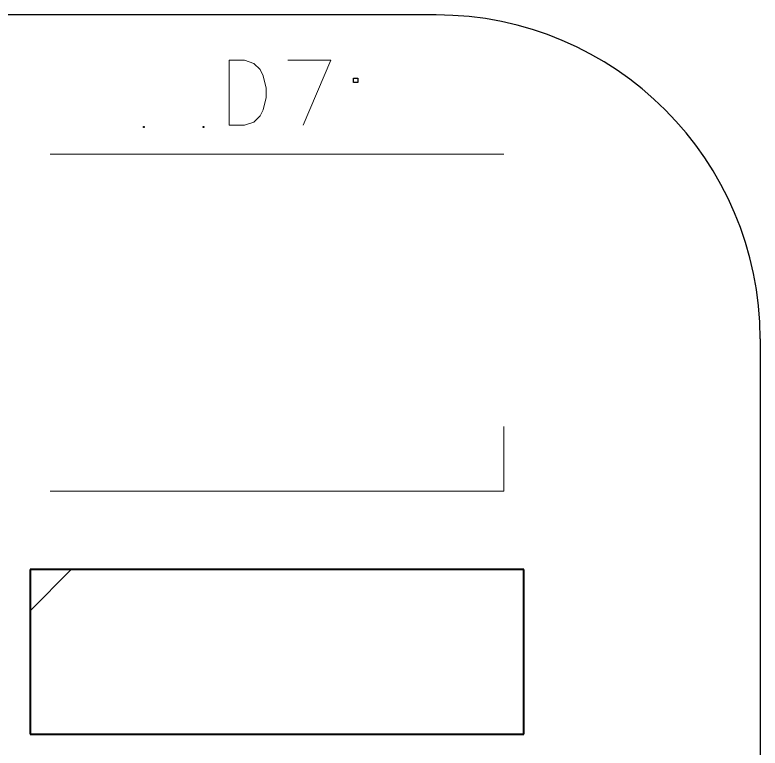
# Model space of a CAD drawing. Header units: millimetres. Extents: x -139 to 75, y -28 to 93.
# Drawn here: x -98.86 to -87.35, y 63.42 to 74.73 of the extents above; entities that cross this region are included whole.
import ezdxf

# ---------------------------------------------------------------- set-up
doc = ezdxf.new("R2010")
doc.units = ezdxf.units.MM
doc.header["$MEASUREMENT"] = 0
doc.header["$XCLIPFRAME"] = 0
doc.layers.add('Layer 1', color=7, linetype='Continuous')
picture_1 = doc.add_image_def('image234.jpg', size_in_pixel=(41, 72))
picture_2 = doc.add_image_def('image235.jpg', size_in_pixel=(47, 72))
picture_3 = doc.add_image_def('image245.jpg', size_in_pixel=(360, 360))

msp = doc.modelspace()

# ---------------------------------------------------------------- linework, layer by layer
at = {"layer": 'Layer 1', "color": 52, "lineweight": 30}
for points in [[(-92.3544, 74.7349), (-92.3544, 74.7349), (-132.3542, 74.7349), (-132.3542, 74.7349)], [(-87.3557, 69.7362), (-87.3557, 69.7362), (-87.3557, 19.7364), (-87.3557, 19.7364)]]:
    msp.add_open_spline(points, degree=3, dxfattribs=at)
for points in [[(-92.3544, 74.7349), (-92.3544, 74.7349), (-92.3544, 74.7349), (-92.3544, 74.7349), (-92.3544, 74.7349), (-92.3544, 74.7349), (-92.3544, 74.7349), (-92.3544, 74.7349)], [(-87.3544, 69.7348), (-87.3544, 69.7348), (-87.3544, 69.7348), (-87.3544, 69.7348), (-87.3544, 69.7348), (-87.3544, 72.4958), (-89.5934, 74.7348), (-92.3544, 74.7348)], [(-87.3557, 69.7362), (-87.3557, 69.7362), (-87.3557, 69.7362), (-87.3557, 69.7362), (-87.3557, 69.7362), (-87.3557, 69.7362), (-87.3557, 69.7362), (-87.3557, 69.7362)], [(-87.3544, 69.7348), (-87.3544, 69.7348), (-87.3544, 69.7348), (-87.3544, 69.7348), (-87.3544, 69.7348), (-87.3544, 69.7348), (-87.3544, 69.7348), (-87.3544, 69.7348)]]:
    msp.add_open_spline(points, degree=3, knots=[0, 0, 0, 0, 0.3333333, 0.3333333, 0.3333333, 0.3333333, 1, 1, 1, 1], dxfattribs=at)
at = {"layer": 'Layer 1', "color": 52, "lineweight": 15}
for points, knots in [([(-95.5497, 73.0331), (-95.5497, 73.0331), (-95.5497, 74.0339), (-95.5497, 74.0339), (-95.5497, 74.0339), (-95.5497, 74.0339), (-95.311, 74.0339), (-95.311, 74.0339), (-95.311, 74.0339), (-95.311, 74.0339), (-95.1687, 73.9856), (-95.1687, 73.9856), (-95.1687, 73.9856), (-95.1687, 73.9856), (-95.0722, 73.8917), (-95.0722, 73.8917), (-95.0722, 73.8917), (-95.0722, 73.8917), (-95.0239, 73.7951), (-95.0239, 73.7951), (-95.0239, 73.7951), (-95.0239, 73.7951), (-94.9782, 73.6046), (-94.9782, 73.6046), (-94.9782, 73.6046), (-94.9782, 73.6046), (-94.9782, 73.4624), (-94.9782, 73.4624), (-94.9782, 73.4624), (-94.9782, 73.4624), (-95.0239, 73.2719), (-95.0239, 73.2719), (-95.0239, 73.2719), (-95.0239, 73.2719), (-95.0722, 73.1754), (-95.0722, 73.1754), (-95.0722, 73.1754), (-95.0722, 73.1754), (-95.1687, 73.0814), (-95.1687, 73.0814), (-95.1687, 73.0814), (-95.1687, 73.0814), (-95.311, 73.0331), (-95.311, 73.0331), (-95.311, 73.0331), (-95.311, 73.0331), (-95.5497, 73.0331), (-95.5497, 73.0331)], [0, 0, 0, 0, 0.0769231, 0.0769231, 0.0769231, 0.0769231, 0.1538462, 0.1538462, 0.1538462, 0.1538462, 0.2307692, 0.2307692, 0.2307692, 0.2307692, 0.3076923, 0.3076923, 0.3076923, 0.3076923, 0.3846154, 0.3846154, 0.3846154, 0.3846154, 0.4615385, 0.4615385, 0.4615385, 0.4615385, 0.5384615, 0.5384615, 0.5384615, 0.5384615, 0.6153846, 0.6153846, 0.6153846, 0.6153846, 0.6923077, 0.6923077, 0.6923077, 0.6923077, 0.7692308, 0.7692308, 0.7692308, 0.7692308, 0.8461538, 0.8461538, 0.8461538, 0.8461538, 1, 1, 1, 1]), ([(-94.6429, 74.0339), (-94.6429, 74.0339), (-93.9775, 74.0339), (-93.9775, 74.0339), (-93.9775, 74.0339), (-93.9775, 74.0339), (-94.4067, 73.0331), (-94.4067, 73.0331)], [0, 0, 0, 0, 0.3333333, 0.3333333, 0.3333333, 0.3333333, 1, 1, 1, 1]), ([(-94.6429, 74.0339), (-94.6429, 74.0339), (-94.6429, 74.0339), (-94.6429, 74.0339), (-94.6429, 74.0339), (-94.6429, 74.0339), (-94.6429, 74.0339), (-94.6429, 74.0339)], [0, 0, 0, 0, 0.3333333, 0.3333333, 0.3333333, 0.3333333, 1, 1, 1, 1])]:
    msp.add_open_spline(points, degree=3, knots=knots, dxfattribs=at)
at = {"layer": 'Layer 1', "color": 136, "lineweight": 13}
for points in [[(-98.3107, 72.5861), (-98.3107, 72.5861), (-91.3105, 72.5861), (-91.3105, 72.5861)], [(-91.3105, 67.3867), (-91.3105, 67.3867), (-91.3105, 68.3849), (-91.3105, 68.3849)], [(-98.3107, 67.3867), (-98.3107, 67.3867), (-91.3105, 67.3867), (-91.3105, 67.3867)]]:
    msp.add_open_spline(points, degree=3, dxfattribs=at)
for points in [[(-98.3107, 72.5861), (-98.3107, 72.5861), (-98.3107, 72.5861), (-98.3107, 72.5861), (-98.3107, 72.5861), (-98.3107, 72.5861), (-98.3107, 72.5861), (-98.3107, 72.5861)], [(-98.3107, 67.3867), (-98.3107, 67.3867), (-98.3107, 67.3867), (-98.3107, 67.3867), (-98.3107, 67.3867), (-98.3107, 67.3867), (-98.3107, 67.3867), (-98.3107, 67.3867)], [(-91.3105, 67.3867), (-91.3105, 67.3867), (-91.3105, 67.3867), (-91.3105, 67.3867), (-91.3105, 67.3867), (-91.3105, 67.3867), (-91.3105, 67.3867), (-91.3105, 67.3867)]]:
    msp.add_open_spline(points, degree=3, knots=[0, 0, 0, 0, 0.3333333, 0.3333333, 0.3333333, 0.3333333, 1, 1, 1, 1], dxfattribs=at)
at = {"layer": 'Layer 1', "color": 136, "lineweight": 40}
for points in [[(-98.6206, 66.1751), (-98.6206, 66.1751), (-98.6206, 63.6351), (-98.6206, 63.6351)], [(-91.0006, 66.1751), (-91.0006, 66.1751), (-98.6206, 66.1751), (-98.6206, 66.1751)], [(-91.0006, 63.6351), (-91.0006, 63.6351), (-91.0006, 66.1751), (-91.0006, 66.1751)], [(-98.6206, 63.6351), (-98.6206, 63.6351), (-91.0006, 63.6351), (-91.0006, 63.6351)]]:
    msp.add_open_spline(points, degree=3, dxfattribs=at)
for points in [[(-98.6206, 66.1751), (-98.6206, 66.1751), (-98.6206, 66.1751), (-98.6206, 66.1751), (-98.6206, 66.1751), (-98.6206, 66.1751), (-98.6206, 66.1751), (-98.6206, 66.1751)], [(-91.0006, 66.1751), (-91.0006, 66.1751), (-91.0006, 66.1751), (-91.0006, 66.1751), (-91.0006, 66.1751), (-91.0006, 66.1751), (-91.0006, 66.1751), (-91.0006, 66.1751)], [(-98.6206, 63.6351), (-98.6206, 63.6351), (-98.6206, 63.6351), (-98.6206, 63.6351), (-98.6206, 63.6351), (-98.6206, 63.6351), (-98.6206, 63.6351), (-98.6206, 63.6351)], [(-91.0006, 63.6351), (-91.0006, 63.6351), (-91.0006, 63.6351), (-91.0006, 63.6351), (-91.0006, 63.6351), (-91.0006, 63.6351), (-91.0006, 63.6351), (-91.0006, 63.6351)]]:
    msp.add_open_spline(points, degree=3, knots=[0, 0, 0, 0, 0.3333333, 0.3333333, 0.3333333, 0.3333333, 1, 1, 1, 1], dxfattribs=at)
at = {"layer": 'Layer 1', "color": 136, "lineweight": 30}
msp.add_open_spline([(-98.6206, 65.5401), (-98.6206, 65.5401), (-97.9856, 66.1751), (-97.9856, 66.1751)], degree=3, dxfattribs=at)
msp.add_open_spline([(-98.6206, 65.5401), (-98.6206, 65.5401), (-98.6206, 65.5401), (-98.6206, 65.5401), (-98.6206, 65.5401), (-98.6206, 65.5401), (-98.6206, 65.5401), (-98.6206, 65.5401)], degree=3, knots=[0, 0, 0, 0, 0.3333333, 0.3333333, 0.3333333, 0.3333333, 1, 1, 1, 1], dxfattribs=at)

# ---------------------------------------------------------------- pictures from other files: only their frames are drawn
at = {"layer": 'Layer 1', "color": 52}
image = msp.add_image(picture_3, insert=(-92.3544, 69.7348), size_in_units=(5, 5), dxfattribs=at)
image.set_boundary_path([(-92.354, 69.735), (-87.354, 74.735)])
image.dxf.flags = 3
image = msp.add_image(picture_1, insert=(-95.5497, 73.0331), size_in_units=(0.5694, 1), dxfattribs=at)
image.set_boundary_path([(-95.55, 73.033), (-94.978, 74.034)])
image.dxf.flags = 3
image = msp.add_image(picture_2, insert=(-94.6429, 73.0331), size_in_units=(0.6528, 1), dxfattribs=at)
image.set_boundary_path([(-94.643, 73.033), (-93.977, 74.034)])
image.dxf.flags = 3

doc.saveas('drawing.dxf')
